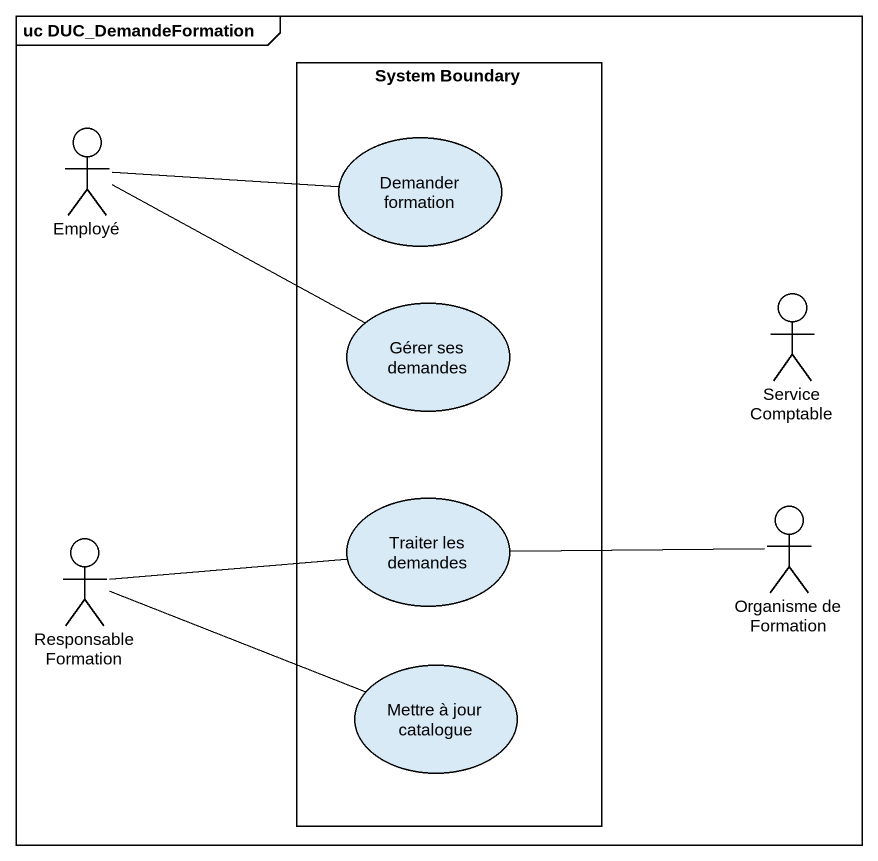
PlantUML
@startuml
mainframe uc DUC_DemandeFormation
rectangle "System Boundary" as System_Boundary {
  usecase "Demander formation" as Demander_formation
  usecase "Gérer ses demandes" as Gérer_ses_demandes
  usecase "Traiter les demandes" as Traiter_les_demandes
  usecase "Mettre à jour catalogue" as Mettre_à_jour_catalogue
}
actor Employé
actor "Service Comptable" as Service_Comptable
actor "Responsable Formation" as Responsable_Formation
actor "Organisme de Formation" as Organisme_de_Formation
Employé -right- Demander_formation
Employé -right- Gérer_ses_demandes
Responsable_Formation -right- Traiter_les_demandes
Responsable_Formation -right- Mettre_à_jour_catalogue
Organisme_de_Formation -left- Traiter_les_demandes
@enduml
